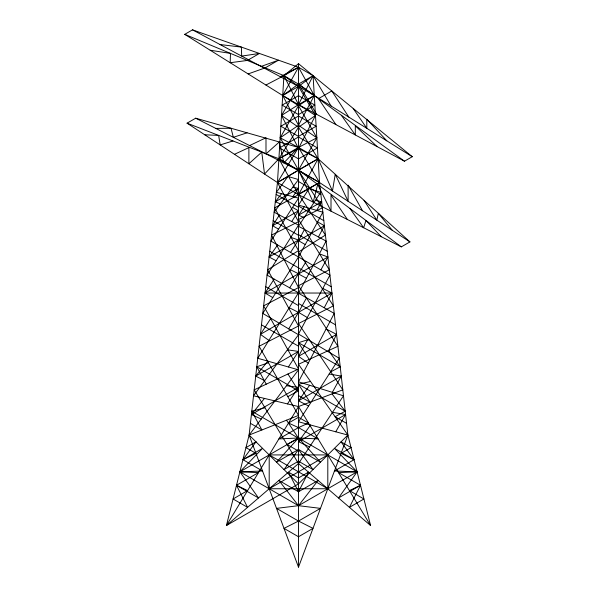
<?xml version="1.0" encoding="UTF-8"?>
<svg xmlns="http://www.w3.org/2000/svg" width="597" height="597" viewBox="0 0 597 597"><rect width="100%" height="100%" fill="white"/><g stroke="black" fill="none" stroke-linecap="round" stroke-linejoin="round"><path stroke-width="0.9" d="M412.258 156.713L314.283 95.527L298.5 67.245L192.518 29.85L184.742 34.342L282.717 95.527L298.5 104.639L404.482 161.205L412.258 156.713L313.082 75.662L298.5 67.245L283.918 75.662L277.463 182.533L249.113 435.056L298.5 567.15L347.887 435.056L319.537 182.533L313.082 75.662L298.5 63.678L283.918 75.662L265.926 85.043M328.126 351.648L336.581 334.365L326.081 328.992M362.528 210.763L348.118 185.16L348.118 201.301L335.238 174.264L332.462 191.025L318.097 158.75L298.5 147.437L195.682 118.199L187.062 123.176L277.463 182.533L298.5 194.682L401.318 246.874L409.938 241.897L318.097 158.75L298.5 148.422L281.515 115.46L298.5 104.639L313.082 75.662L331.074 106.012M324.223 307.768L331.939 293.037L322.82 288.441M184.742 34.342L283.918 75.662L298.5 84.087L314.283 95.527L298.5 125.266L280.165 137.832L298.5 170.063L313.201 202.144L317.686 184.398L331.007 211.181L331.007 195.04L347.394 219.502M305.268 244.583L298.5 240.695L304.448 229.472M318.44 236.972L324.387 225.748L317.611 221.875M320.887 269.911L327.895 257.001L319.365 253.829M332.32 392.333L341.268 376.117L329.186 373.976M308.261 363.118L298.5 356.349L307.791 339.559M306.582 297.813L298.5 312.343L307.298 317.537M187.062 123.176L278.903 158.75L298.5 170.391L322.38 207.898L298.5 219.517L329.335 269.799L298.5 285.709L337.917 346.282L298.5 364.267L347.887 435.056L370.58 525.532L298.5 463.563L254.195 389.848L298.5 369.036L263.62 305.843L298.5 287.605L271.568 235.069L298.5 221.688L277.463 182.533L298.5 170.063L316.835 137.832L298.5 125.266L282.717 95.527L298.5 67.245L280.336 76.722M335.76 431.795L345.581 414.512L332.522 412.311M234.472 154.31L248.882 147.623L248.882 163.765L261.762 152.116L264.538 174.048L278.903 158.75L298.5 147.437L316.835 137.832L298.5 105.654L282.717 95.527L298.5 84.087L313.082 75.662L298.5 86.416L281.515 115.46L298.5 127.243L318.097 158.75L298.5 194.682L274.62 207.898L298.5 250.613L267.665 269.799L298.5 325.984L259.083 346.282L298.5 415.43L249.113 435.056L226.42 525.532L298.5 483.913L347.887 435.056L298.5 421.773L339.26 358.275L298.5 334.029L329.932 275.12L270.889 241.084L298.5 198.144L276.366 192.309L287.985 176.466L298.5 179.533L274.135 212.211L298.5 225.144L267.068 275.12L298.5 292.776L257.74 358.275L298.5 369.841L249.113 435.056L298.5 483.913M316.664 210.398L321.693 201.786L315.417 200.316M288.739 328.91L298.5 312.38L289.209 307.701M306.44 278.254L298.5 273.971L306.171 261.441M289.702 287.836L298.5 273.732L290.418 269.732M278.56 229.166L272.613 225.748L279.389 215.002M291.732 221.554L298.5 210.801L292.552 207.398M290.56 252.404L298.5 240.031L290.829 237.345M268.874 340.38L260.419 334.365L270.919 318.268M288.388 366.968L298.5 351.424L287.381 349.835M274.18 279.112L265.061 293.037L272.777 297.604M287.463 403.908L298.5 387.334L286.47 385.722M292.866 196.659L298.5 188.391L292.754 187.234M304.134 217.629L298.5 215.174L304.246 206.763M276.113 260.74L269.105 257.001L277.635 244.964M308.612 406.02L298.5 400.811L309.619 385.266M309.537 446.937L298.5 441.69L310.53 425.004M280.336 203.89L275.307 201.786L281.583 193.682M264.68 380.662L255.732 376.117L267.814 361.133M261.24 419.049L251.419 414.512L264.478 398.423M192.518 29.85L298.5 86.416L314.283 95.527L298.5 105.654L280.165 137.832L298.5 147.437L319.537 182.533L409.938 241.897M282.717 95.527L298.5 86.416L315.485 115.46L298.5 148.422L278.903 158.75L298.5 194.682L319.537 182.533L278.903 158.75L298.5 127.243L315.485 115.46L298.5 104.639L283.918 75.662L298.5 86.416M298.5 104.639L314.283 95.527M275.307 201.786L298.5 188.391M272.613 225.748L298.5 210.801M298.5 215.174L321.693 201.786M269.105 257.001L298.5 240.031M298.5 240.695L324.387 225.748M298.5 273.732L265.061 293.037L331.939 293.037L260.419 334.365M298.5 273.971L327.895 257.001M255.732 376.117L298.5 351.424M298.5 356.349L336.581 334.365M251.419 414.512L298.5 387.334M298.5 400.811L341.268 376.117M298.5 441.69L345.581 414.512M269.195 488.756L327.805 454.921L327.805 488.756L269.195 488.756L269.195 454.921L327.805 454.921M286.508 420.191L298.5 438.191L287.015 444.459L298.5 451.086M332.051 393.901L345.208 411.229L335.081 416.706L346.566 423.333M287.791 396.647L298.5 390.878L287.963 373.991M330.775 371.834L340.223 366.789L328.544 350.558M249.606 145.571L265.993 137.743L265.993 153.892L279.314 141.982L283.799 162.929L298.5 147.437L277.463 182.533L318.097 158.75L298.5 170.063L401.318 246.874M261.098 66.454L278.493 60.185L265.202 67.864L248.143 73.931M266.225 384.192L256.777 366.789L268.456 362.73M247.091 132.818L233.345 137.317L231.039 128.251L215.786 128.4M309.209 359.379L298.5 342.708L309.037 339.297M232.979 140.959L220.181 144.922L218.644 135.407L204.741 134.78M250.434 423.333L261.919 429.967L251.792 411.229L264.949 407.744M298.5 395.587L309.985 402.214L298.5 384.259L310.492 381.453M220.054 44.544L241.389 47.096L241.681 56.088L259.441 53.461L247.367 60.439L230.188 62.722L230.472 53.394L210.196 50.238M195.682 118.199L298.5 170.391L319.537 182.533L298.5 194.115L325.432 235.069L298.5 252.001L333.38 305.843L298.5 323.522L342.805 389.848L298.5 406.542L253.524 395.804L298.5 334.738L262.77 313.403L298.5 256.971L322.865 212.211L298.5 205.084L309.015 188.607L320.634 192.309L298.5 226.278L326.111 241.084L298.5 293.261L334.23 313.403L298.5 381.811L343.476 395.804L298.5 463.563L226.42 525.532L298.5 406.542L370.58 525.532M298.5 181.503L320.865 194.413M298.5 206.055L323.813 220.666M276.135 194.413L298.5 207.331M298.5 234.658L327.253 251.262M273.187 220.666L298.5 235.285M298.5 267.814L331.231 286.717M269.747 251.262L298.5 267.859M298.5 303.463L335.507 324.828M265.769 286.717L298.5 305.612M298.5 342.708L340.223 366.789M261.493 324.828L298.5 346.193M298.5 384.259L345.208 411.229M256.777 366.789L298.5 390.878M251.792 411.229L298.5 438.191M269.195 454.921L327.805 488.756M404.482 161.205L298.5 84.087L316.664 114.333M376.946 146.511L355.319 125.81L355.319 134.967L341.335 115.258M381.214 236.666L365.961 220.465L363.655 227.755L349.909 208.472M386.804 140.817L366.812 119.176L366.812 128.333L353.17 108.423M392.259 230.285L378.356 213.308L376.819 220.151L364.021 200.323M335.902 124.601L318.507 98.639L331.798 90.96L348.857 117.124M298.5 63.678L298.5 567.15M360.484 485.271L349.432 507.346L363.924 498.98L349.432 490.615L360.484 485.271L338.506 472.585L357.11 471.839L338.506 497.958L360.484 485.271M308.5 472.167L298.5 491.756L278.881 480.428L298.5 505.681L320.477 508.368L298.5 521.054L284.008 528.382L298.5 536.748L312.992 528.382L298.5 521.054L276.523 508.368L298.5 505.681L357.11 471.839L334.447 448.354L354.058 459.675L334.447 471.003L357.11 471.839L298.5 438.004L278.881 438.922L298.5 427.601L308.5 423.057L298.5 417.281L288.5 423.057L298.5 427.601L318.119 438.922L298.5 438.004L239.89 471.839L258.494 497.958L236.516 485.271L258.494 472.585L239.89 471.839L262.553 448.354L242.942 459.675L262.553 471.003L239.89 471.839L298.5 505.681L318.119 480.428L298.5 491.756L288.5 472.167L298.5 477.936L308.5 472.167M298.5 449.489L284.008 469.578L298.5 461.212L312.992 469.578L298.5 449.489L276.523 462.175L298.5 438.004L320.477 462.175L298.5 449.489M255.971 441.832L242.942 459.675L255.971 453.384L245.964 447.608L255.971 441.832M298.5 95.684L282.142 105.124L298.5 114.572L314.858 105.124L298.5 95.684M298.5 116.034L280.866 126.221L298.5 136.4L316.134 126.221L298.5 116.034M298.5 137.004L279.553 147.944L298.5 158.884L317.447 147.944L298.5 137.004M247.568 490.615L233.076 498.98L247.568 507.346L236.516 485.271L247.568 490.615M351.036 447.608L341.029 453.384L354.058 459.675L341.029 441.832L351.036 447.608"/></g></svg>
